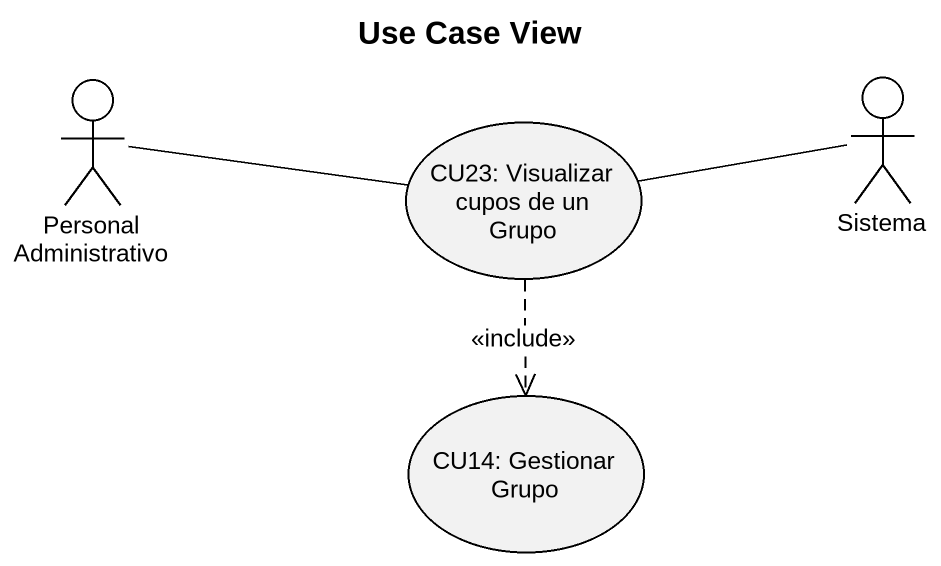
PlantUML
@startuml
title Use Case View
actor "Personal Administrativo" as Personal_Administrativo
actor Sistema
usecase "CU23: Visualizar cupos de un Grupo" as CU23_Visualizar_cupos_de_un
usecase "CU14: Gestionar Grupo" as CU14_Gestionar_Grupo
Personal_Administrativo -right- CU23_Visualizar_cupos_de_un
Sistema -left- CU23_Visualizar_cupos_de_un
CU23_Visualizar_cupos_de_un ..> CU14_Gestionar_Grupo : <<include>>
@enduml
